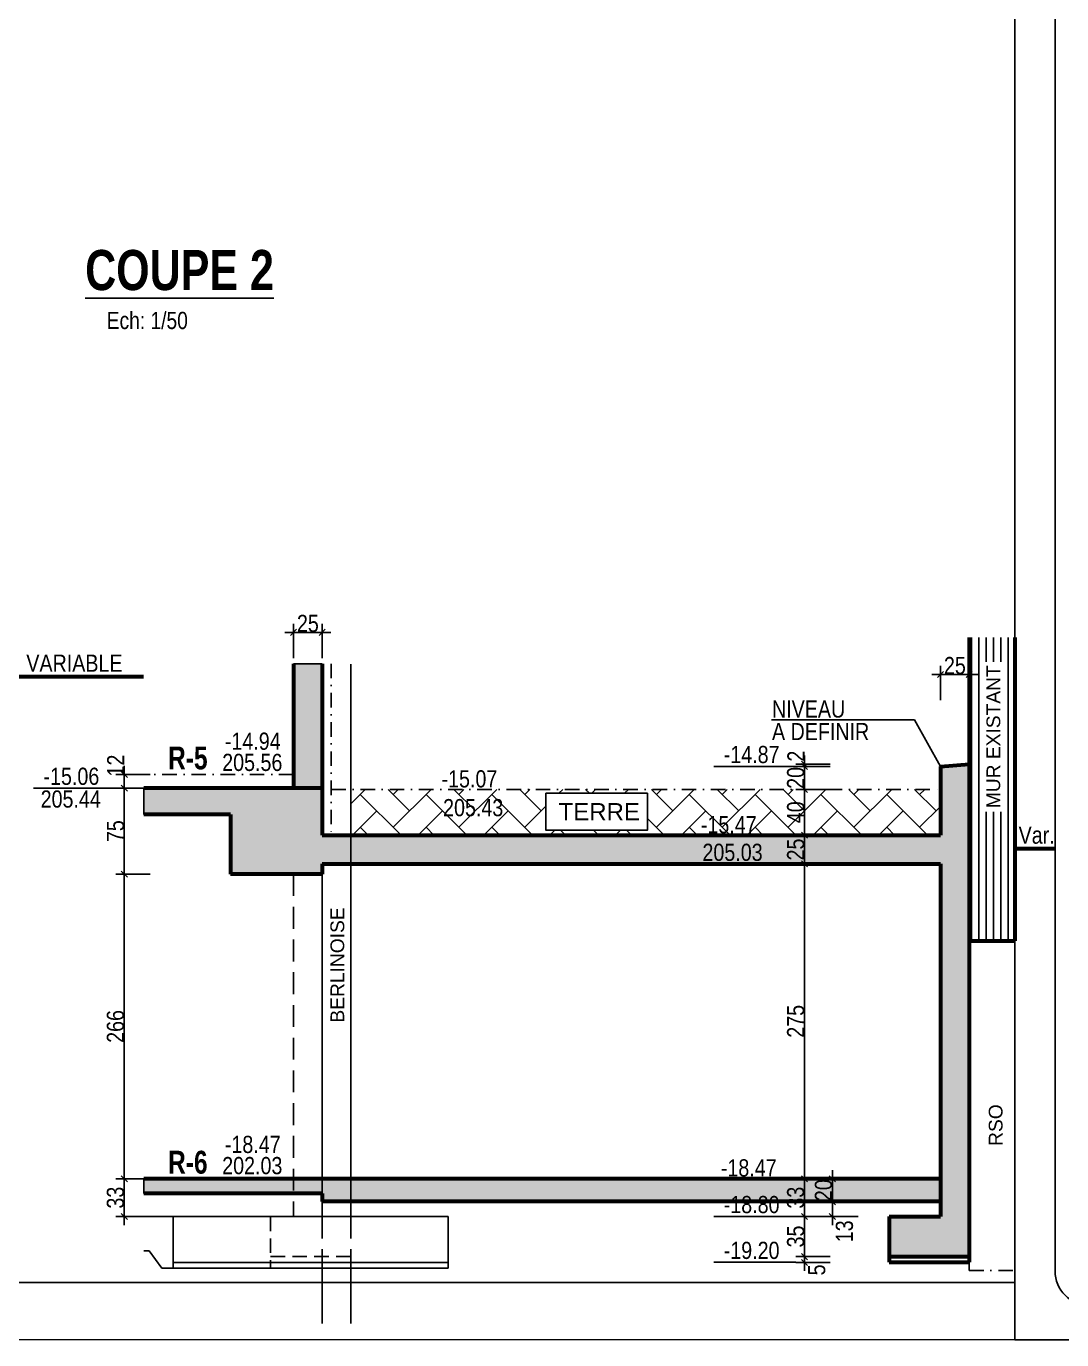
# Model space of a CAD drawing. Header units: millimetres. Extents: x 11663 to 22207, y 4553 to 8762.
# Drawn here: x 20294 to 21198, y 4553 to 5700 of the extents above; entities that cross this region are included whole.
import ezdxf
from ezdxf.enums import TextEntityAlignment as Align

# ---------------------------------------------------------------- set-up
doc = ezdxf.new("R2010")
doc.units = ezdxf.units.MM
doc.linetypes.add('CACHEX2', pattern=[19.05, 12.7, -6.35])
doc.linetypes.add('TIRETPTX2', pattern=[50.8, 25.4, -12.7, 0, -12.7])
for name, color, linetype in [('01-cartouche-cage A', 7, 'Continuous'), ('01_cote_gen', 4, 'Continuous'), ('01_linteaux', 2, 'Continuous'), ('01_poch_BN', 9, 'Continuous'), ('01_poch_murs', 253, 'Continuous'), ('01_texte', 230, 'Continuous'), ('AA_COTES', 2, 'Continuous')]:
    doc.layers.add(name, color=color, linetype=linetype)
doc.layers.add('01_murs_coup', color=5, linetype='Continuous', lineweight=60)
doc.styles.add('ARIAL NA', font='ARIALN.TTF')
doc.styles.add('impact', font='impact.ttf')
doc.styles.add('MATTE_TXT', font='arial.ttf')
doc.styles.add('STYLE2', font='ARIALN.TTF')
doc.styles.add('stylemattecart', font='ARIALN.TTF')
doc.dimstyles.new('JB50', dxfattribs={"dimscale": 0.1, "dimtxt": 150, "dimasz": 15, "dimexe": 0.1, "dimexo": 0.1, "dimgap": 0.09, "dimtad": 1, "dimdec": 1, "dimdsep": 46, "dimtxsty": 'STYLE2', "dimblk1": 'BOND_G', "dimblk2": 'BOND_D', "dimsah": 1, "dimcen": 1.5, "dimdle": 0.01, "dimse1": 1, "dimse2": 1, "dimclrd": 4, "dimclre": 2, "dimclrt": 6, "dimazin": 2, "dimtfac": 2.333333, "dimtdec": 1, "dimtix": 1, "dimtmove": 2, "dimatfit": 3, "dimldrblk": 'BOND_G', "dimfxl": 1, "dimtolj": 1, "dimtzin": 0, "dimarcsym": 0})

# ---------------------------------------------------------------- blocks, each defined once
blk = doc.blocks.new('cartstruc')
at = {"layer": '01-cartouche-cage A', "linetype": 'Continuous'}
for p, q in [((-1050, 1485), (-1050, 0)), ((-1050, 0), (0, 0))]:
    blk.add_line(p, q, dxfattribs=at)
at = {"layer": '01-cartouche-cage A', "color": 7, "linetype": 'Continuous'}
blk.add_line((-1015, 60), (-1015, 1422), dxfattribs=at)
blk.add_arc((-985, 60), 30, 180, 270, dxfattribs=at)
at = {"layer": '01-cartouche-cage A', "color": 7, "style": 'stylemattecart'}
for tag, height, p in [('NOMCLIENT', 30, (-525, 1399.6)), ('ADRESSE1CLIENT', 25, (-525, 1326.7)), ('ADRESSE2CLIENT', 25, (-525, 1283.9)), ('NOMAFFAIRE1', 45, (-525.1, 1189.8)), ('NOMAFFAIRE2', 45, (-525.1, 1110.4)), ('NOMAFFAIRE3', 45, (-525.1, 1031.7)), ('ADRESSE1AFFAIRE', 20, (-525.1, 943.3)), ('ADRESSE2AFFAIRE', 20, (-525.1, 909.2)), ('INDICE-A', 15, (-959.1, 428.4)), ('DATE-A', 15, (-861.9, 428.4)), ('INDICE-B', 15, (-959.1, 400.5)), ('DATE-B', 15, (-861.9, 400.5)), ('INDICE-C', 15, (-959.1, 369.4)), ('DATE-C', 15, (-861.9, 369.4)), ('INDICE-D', 15, (-959.1, 338.3)), ('DATE-D', 15, (-861.9, 338.3)), ('INDICE-E', 15, (-959.1, 307.2)), ('DATE-E', 15, (-861.9, 307.2)), ('INDICE-F', 15, (-959.1, 276.1)), ('DATE-F', 15, (-861.9, 276.1))]:
    blk.add_attdef(tag, text='', height=height, dxfattribs=at).set_placement(p, align=Align.MIDDLE_CENTER)
for tag, height, p in [('NOMARCHI', 15, (-831.1, 803.3)), ('MODEL', 15, (-408.9, 803.3)), ('BETSTRUCTURE', 15, (-831.1, 776.5)), ('MOE', 15, (-408.9, 776.5)), ('BETFLUIDES', 15, (-831.1, 749.5)), ('CSPS', 15, (-408.9, 749.5)), ('ECONOMISTE', 15, (-831.1, 722.7)), ('OPC', 15, (-408.9, 722.7)), ('BDC', 15, (-831.1, 695.9)), ('NOMENTREPRISE', 15, (-408.9, 695.9)), ('NUMBAT', 27, (-249.5, 614.7)), ('PHASE', 35, (-249.5, 537.9)), ('CONT-SOL', 12, (-138.6, 490.2)), ('NOMDESS', 15, (-451.8, 132.3)), ('NOMING', 15, (-451.8, 104.3)), ('ECH', 15, (-451.8, 76.3)), ('NUMAFF', 25, (-196.3, 48.9))]:
    blk.add_attdef(tag, text='', height=height, dxfattribs=at).set_placement(p, align=Align.BOTTOM_LEFT)
at = {"layer": '01-cartouche-cage A', "color": 7, "style": 'stylemattecart', "width": 0.8}
for tag, p in [('TITRTEPLAN1', (-677.3, 664.6)), ('TITRTEPLAN2', (-677.3, 610.2)), ('TITRTEPLAN3', (-677.3, 556)), ('TITRTEPLAN4', (-677.3, 501.4))]:
    blk.add_attdef(tag, text='', height=33, dxfattribs=at).set_placement(p, align=Align.MIDDLE_CENTER)
at = {"layer": '01-cartouche-cage A', "color": 7, "style": 'stylemattecart'}
for tag, p in [('MODIF-A', (-802.6, 428.4)), ('MODIF-B', (-802.6, 400.5)), ('MODIF-C', (-802.6, 369.4)), ('MODIF-D', (-802.6, 338.3)), ('MODIF-E', (-802.6, 307.2)), ('MODIF-F', (-802.6, 276.1))]:
    blk.add_attdef(tag, text='', height=15, dxfattribs=at).set_placement(p, align=Align.MIDDLE_LEFT)
at = {"layer": '01-cartouche-cage A', "color": 255, "style": 'stylemattecart'}
for tag, height, p in [('N°P', 35, (-321, 256)), ('IP', 35, (-210.3, 256)), ('DATEPLAN', 15, (-257.7, 226.8))]:
    blk.add_attdef(tag, text='', height=height, dxfattribs=at).set_placement(p, align=Align.BOTTOM_LEFT)
blk = doc.blocks.new('BOND_G')
at = {"layer": 'AA_COTES', "color": 0}
for p, q in [((0, -5), (0, 15)), ((5, 0), (-5, 0)), ((1.77, 1.77), (-1.77, -1.77))]:
    blk.add_line(p, q, dxfattribs=at)
blk = doc.blocks.new('BOND_D')
at = {"layer": 'AA_COTES', "color": 0}
for p, q in [((5, 0), (-5, 0)), ((-1.77, -1.77), (1.77, 1.77)), ((0, 5), (0, -15))]:
    blk.add_line(p, q, dxfattribs=at)
blk = doc.blocks.new('*D341')
at = {"layer": '01_cote_gen', "color": 4, "lineweight": -2, "transparency": 16777216}
blk.add_line((20973.2, 4627.4), (20973.2, 4659.5), dxfattribs=at)
at = {"layer": 'Defpoints', "color": 0, "transparency": 16777216}
for p in [(20973.2, 4661), (21047, 4661), (21047, 4625.9)]:
    blk.add_point(p, dxfattribs=at)
at = {"layer": '01_cote_gen', "color": 4, "lineweight": -2, "transparency": 16777216, "xscale": 1.5, "yscale": 1.5, "zscale": 1.5}
for name, p, rotation in [('BOND_D', (20973.2, 4661), 90), ('BOND_G', (20973.2, 4625.9), 270)]:
    blk.add_blockref(name, p, dxfattribs=dict(at, rotation=rotation))
at = {"layer": '01_cote_gen', "color": 6, "transparency": 16777216, "insert": (20965.5, 4643.5), "char_height": 15, "attachment_point": 5, "rotation": 90, "style": 'STYLE2'}
blk.add_mtext('\\A1;35', dxfattribs=at)
blk = doc.blocks.new('*D238')
at = {"layer": '01_cote_gen', "color": 4, "lineweight": -2, "transparency": 16777216}
blk.add_line((20379.2, 4695.4), (20379.2, 4958.4), dxfattribs=at)
at = {"layer": 'Defpoints', "color": 0, "transparency": 16777216}
for p in [(20379.2, 4959.9), (20503, 4959.9), (20482.6, 4693.9)]:
    blk.add_point(p, dxfattribs=at)
at = {"layer": '01_cote_gen', "color": 4, "lineweight": -2, "transparency": 16777216, "xscale": 1.5, "yscale": 1.5, "zscale": 1.5}
for name, p, rotation in [('BOND_D', (20379.2, 4959.9), 90), ('BOND_G', (20379.2, 4693.9), 270)]:
    blk.add_blockref(name, p, dxfattribs=dict(at, rotation=rotation))
at = {"layer": '01_cote_gen', "color": 6, "transparency": 16777216, "insert": (20371.5, 4826.9), "char_height": 15, "attachment_point": 5, "rotation": 90, "style": 'STYLE2'}
blk.add_mtext('\\A1;266', dxfattribs=at)
blk = doc.blocks.new('*D237')
at = {"layer": '01_cote_gen', "color": 4, "lineweight": -2, "transparency": 16777216}
blk.add_line((20973.2, 4695.4), (20973.2, 4967.4), dxfattribs=at)
at = {"layer": 'Defpoints', "color": 0, "transparency": 16777216}
for p in [(20973.2, 4968.9), (21061.3, 4968.9), (21061.3, 4693.9)]:
    blk.add_point(p, dxfattribs=at)
at = {"layer": '01_cote_gen', "color": 4, "lineweight": -2, "transparency": 16777216, "xscale": 1.5, "yscale": 1.5, "zscale": 1.5}
for name, p, rotation in [('BOND_D', (20973.2, 4968.9), 90), ('BOND_G', (20973.2, 4693.9), 270)]:
    blk.add_blockref(name, p, dxfattribs=dict(at, rotation=rotation))
at = {"layer": '01_cote_gen', "color": 6, "transparency": 16777216, "insert": (20965.5, 4831.4), "char_height": 15, "attachment_point": 5, "rotation": 90, "style": 'STYLE2'}
blk.add_mtext('\\A1;275', dxfattribs=at)
blk = doc.blocks.new('*D340')
at = {"layer": '01_cote_gen', "color": 4, "lineweight": -2, "transparency": 16777216}
blk.add_line((20973.2, 4662.5), (20973.2, 4692.4), dxfattribs=at)
at = {"layer": 'Defpoints', "color": 0, "transparency": 16777216}
for p in [(20973.2, 4693.9), (20995.7, 4693.9), (21047, 4661)]:
    blk.add_point(p, dxfattribs=at)
at = {"layer": '01_cote_gen', "color": 4, "lineweight": -2, "transparency": 16777216, "xscale": 1.5, "yscale": 1.5, "zscale": 1.5}
for name, p, rotation in [('BOND_D', (20973.2, 4693.9), 90), ('BOND_G', (20973.2, 4661), 270)]:
    blk.add_blockref(name, p, dxfattribs=dict(at, rotation=rotation))
at = {"layer": '01_cote_gen', "color": 6, "transparency": 16777216, "insert": (20965.5, 4677.4), "char_height": 15, "attachment_point": 5, "rotation": 90, "style": 'STYLE2'}
blk.add_mtext('\\A1;33', dxfattribs=at)
blk = doc.blocks.new('*D343')
at = {"layer": '01_cote_gen', "color": 4, "lineweight": -2, "transparency": 16777216}
blk.add_line((20973.2, 4995.4), (20973.2, 5032.4), dxfattribs=at)
at = {"layer": 'Defpoints', "color": 0, "transparency": 16777216}
for p in [(20973.2, 5033.9), (20995.7, 5033.9), (20995.7, 4993.9)]:
    blk.add_point(p, dxfattribs=at)
at = {"layer": '01_cote_gen', "color": 4, "lineweight": -2, "transparency": 16777216, "xscale": 1.5, "yscale": 1.5, "zscale": 1.5}
for name, p, rotation in [('BOND_D', (20973.2, 5033.9), 90), ('BOND_G', (20973.2, 4993.9), 270)]:
    blk.add_blockref(name, p, dxfattribs=dict(at, rotation=rotation))
at = {"layer": '01_cote_gen', "color": 6, "transparency": 16777216, "insert": (20965.5, 5013.9), "char_height": 15, "attachment_point": 5, "rotation": 90, "style": 'STYLE2'}
blk.add_mtext('\\A1;40', dxfattribs=at)
blk = doc.blocks.new('*D342')
at = {"layer": '01_cote_gen', "color": 4, "lineweight": -2, "transparency": 16777216}
blk.add_line((20973.2, 4970.4), (20973.2, 4992.4), dxfattribs=at)
at = {"layer": 'Defpoints', "color": 0, "transparency": 16777216}
for p in [(20973.2, 4993.9), (21014.7, 4993.9), (21014.7, 4968.9)]:
    blk.add_point(p, dxfattribs=at)
at = {"layer": '01_cote_gen', "color": 4, "lineweight": -2, "transparency": 16777216, "xscale": 1.5, "yscale": 1.5, "zscale": 1.5}
for name, p, rotation in [('BOND_D', (20973.2, 4993.9), 90), ('BOND_G', (20973.2, 4968.9), 270)]:
    blk.add_blockref(name, p, dxfattribs=dict(at, rotation=rotation))
at = {"layer": '01_cote_gen', "color": 6, "transparency": 16777216, "insert": (20965.5, 4981.4), "char_height": 15, "attachment_point": 5, "rotation": 90, "style": 'STYLE2'}
blk.add_mtext('\\A1;25', dxfattribs=at)
blk = doc.blocks.new('*D239')
at = {"layer": '01_cote_gen', "color": 4, "lineweight": -2, "transparency": 16777216}
blk.add_line((20379.2, 4961.4), (20379.2, 5033.4), dxfattribs=at)
at = {"layer": 'Defpoints', "color": 0, "transparency": 16777216}
for p in [(20379.2, 5034.9), (20477.6, 5034.9), (20499.9, 4959.9)]:
    blk.add_point(p, dxfattribs=at)
at = {"layer": '01_cote_gen', "color": 4, "lineweight": -2, "transparency": 16777216, "xscale": 1.5, "yscale": 1.5, "zscale": 1.5}
for name, p, rotation in [('BOND_D', (20379.2, 5034.9), 90), ('BOND_G', (20379.2, 4959.9), 270)]:
    blk.add_blockref(name, p, dxfattribs=dict(at, rotation=rotation))
at = {"layer": '01_cote_gen', "color": 6, "transparency": 16777216, "insert": (20371.6, 4997.4), "char_height": 15, "attachment_point": 5, "rotation": 90, "style": 'STYLE2'}
blk.add_mtext('\\A1;75', dxfattribs=at)
blk = doc.blocks.new('*D240')
at = {"layer": '01_cote_gen', "color": 4, "lineweight": -2, "transparency": 16777216}
blk.add_line((20379.2, 5036.4), (20379.2, 5045.4), dxfattribs=at)
at = {"layer": 'Defpoints', "color": 0, "transparency": 16777216}
for p in [(20379.2, 5046.9), (20450.6, 5046.9), (20450.6, 5034.9)]:
    blk.add_point(p, dxfattribs=at)
at = {"layer": '01_cote_gen', "color": 4, "lineweight": -2, "transparency": 16777216, "xscale": 1.5, "yscale": 1.5, "zscale": 1.5}
for name, p, rotation in [('BOND_D', (20379.2, 5046.9), 90), ('BOND_G', (20379.2, 5034.9), 270)]:
    blk.add_blockref(name, p, dxfattribs=dict(at, rotation=rotation))
at = {"layer": '01_cote_gen', "color": 6, "transparency": 16777216, "insert": (20371.7, 5054.7), "char_height": 15, "attachment_point": 5, "rotation": 90, "style": 'STYLE2'}
blk.add_mtext('\\A1;12', dxfattribs=at)
blk = doc.blocks.new('*D344')
at = {"layer": '01_cote_gen', "color": 4, "lineweight": -2, "transparency": 16777216}
blk.add_line((21093.5, 5134.2), (21115.5, 5134.2), dxfattribs=at)
at = {"layer": 'Defpoints', "color": 0, "transparency": 16777216}
for p in [(21117, 5134.2), (21092, 5053.9), (21117, 5055.9)]:
    blk.add_point(p, dxfattribs=at)
at = {"layer": '01_cote_gen', "color": 4, "lineweight": -2, "transparency": 16777216, "xscale": 1.5, "yscale": 1.5, "zscale": 1.5, "rotation": 180}
blk.add_blockref('BOND_G', (21092, 5134.2), dxfattribs=at)
at = {"layer": '01_cote_gen', "color": 4, "lineweight": -2, "transparency": 16777216, "xscale": 1.5, "yscale": 1.5, "zscale": 1.5}
blk.add_blockref('BOND_D', (21117, 5134.2), dxfattribs=at)
at = {"layer": '01_cote_gen', "color": 6, "transparency": 16777216, "insert": (21104.5, 5141.9), "char_height": 15, "attachment_point": 5, "style": 'STYLE2'}
blk.add_mtext('\\A1;25', dxfattribs=at)
blk = doc.blocks.new('*D241')
at = {"layer": '01_cote_gen', "color": 4, "lineweight": -2, "transparency": 16777216}
blk.add_line((20379.2, 4662.4), (20379.2, 4692.4), dxfattribs=at)
at = {"layer": 'Defpoints', "color": 0, "transparency": 16777216}
for p in [(20379.2, 4693.9), (20494.5, 4693.9), (20474, 4660.9)]:
    blk.add_point(p, dxfattribs=at)
at = {"layer": '01_cote_gen', "color": 4, "lineweight": -2, "transparency": 16777216, "xscale": 1.5, "yscale": 1.5, "zscale": 1.5}
for name, p, rotation in [('BOND_D', (20379.2, 4693.9), 90), ('BOND_G', (20379.2, 4660.9), 270)]:
    blk.add_blockref(name, p, dxfattribs=dict(at, rotation=rotation))
at = {"layer": '01_cote_gen', "color": 6, "transparency": 16777216, "insert": (20371.5, 4677.4), "char_height": 15, "attachment_point": 5, "rotation": 90, "style": 'STYLE2'}
blk.add_mtext('\\A1;33', dxfattribs=at)
blk = doc.blocks.new('*D346')
at = {"layer": '01_cote_gen', "color": 4, "lineweight": -2, "transparency": 16777216}
blk.add_line((20997.5, 4675.4), (20997.5, 4692.4), dxfattribs=at)
at = {"layer": 'Defpoints', "color": 0, "transparency": 16777216}
for p in [(20997.5, 4693.9), (21013, 4693.9), (21009.3, 4673.9)]:
    blk.add_point(p, dxfattribs=at)
at = {"layer": '01_cote_gen', "color": 4, "lineweight": -2, "transparency": 16777216, "xscale": 1.5, "yscale": 1.5, "zscale": 1.5}
for name, p, rotation in [('BOND_D', (20997.5, 4693.9), 90), ('BOND_G', (20997.5, 4673.9), 270)]:
    blk.add_blockref(name, p, dxfattribs=dict(at, rotation=rotation))
at = {"layer": '01_cote_gen', "color": 6, "transparency": 16777216, "insert": (20989.8, 4683.9), "char_height": 15, "attachment_point": 5, "rotation": 90, "style": 'STYLE2'}
blk.add_mtext('\\A1;20', dxfattribs=at)
blk = doc.blocks.new('*D345')
at = {"layer": '01_cote_gen', "color": 4, "lineweight": -2, "transparency": 16777216}
blk.add_line((20997.5, 4662.5), (20997.5, 4672.4), dxfattribs=at)
at = {"layer": 'Defpoints', "color": 0, "transparency": 16777216}
for p in [(20997.5, 4673.9), (21047, 4673.9), (21047, 4661)]:
    blk.add_point(p, dxfattribs=at)
at = {"layer": '01_cote_gen', "color": 4, "lineweight": -2, "transparency": 16777216, "xscale": 1.5, "yscale": 1.5, "zscale": 1.5}
for name, p, rotation in [('BOND_D', (20997.5, 4673.9), 90), ('BOND_G', (20997.5, 4661), 270)]:
    blk.add_blockref(name, p, dxfattribs=dict(at, rotation=rotation))
at = {"layer": '01_cote_gen', "color": 6, "transparency": 16777216, "insert": (21008.1, 4648), "char_height": 15, "attachment_point": 5, "rotation": 90, "style": 'STYLE2'}
blk.add_mtext('\\A1;13', dxfattribs=at)
blk = doc.blocks.new('*D347')
at = {"layer": '01_cote_gen', "color": 4, "lineweight": -2, "transparency": 16777216}
blk.add_line((20973.2, 4622.4), (20973.2, 4624.4), dxfattribs=at)
at = {"layer": 'Defpoints', "color": 0, "transparency": 16777216}
for p in [(20973.2, 4625.9), (21047, 4625.9), (21047, 4620.9)]:
    blk.add_point(p, dxfattribs=at)
at = {"layer": '01_cote_gen', "color": 4, "lineweight": -2, "transparency": 16777216, "xscale": 1.5, "yscale": 1.5, "zscale": 1.5}
for name, p, rotation in [('BOND_D', (20973.2, 4625.9), 90), ('BOND_G', (20973.2, 4620.9), 270)]:
    blk.add_blockref(name, p, dxfattribs=dict(at, rotation=rotation))
at = {"layer": '01_cote_gen', "color": 6, "transparency": 16777216, "insert": (20983.9, 4614.3), "char_height": 15, "attachment_point": 5, "rotation": 90, "style": 'STYLE2'}
blk.add_mtext('\\A1;5', dxfattribs=at)
blk = doc.blocks.new('*D348')
at = {"layer": '01_cote_gen', "color": 4, "lineweight": -2, "transparency": 16777216}
blk.add_line((20528.5, 5171), (20550.5, 5171), dxfattribs=at)
at = {"layer": 'Defpoints', "color": 0, "transparency": 16777216}
for p in [(20552, 5171), (20527, 5143.6), (20552, 5143.6)]:
    blk.add_point(p, dxfattribs=at)
at = {"layer": '01_cote_gen', "color": 4, "lineweight": -2, "transparency": 16777216, "xscale": 1.5, "yscale": 1.5, "zscale": 1.5, "rotation": 180}
blk.add_blockref('BOND_G', (20527, 5171), dxfattribs=at)
at = {"layer": '01_cote_gen', "color": 4, "lineweight": -2, "transparency": 16777216, "xscale": 1.5, "yscale": 1.5, "zscale": 1.5}
blk.add_blockref('BOND_D', (20552, 5171), dxfattribs=at)
at = {"layer": '01_cote_gen', "color": 6, "transparency": 16777216, "insert": (20539.5, 5178.7), "char_height": 15, "attachment_point": 5, "style": 'STYLE2'}
blk.add_mtext('\\A1;25', dxfattribs=at)
blk = doc.blocks.new('*D601')
at = {"layer": '01_poch_murs', "color": 4, "lineweight": -2, "transparency": 16777216}
blk.add_line((20973.2, 5035.4), (20973.2, 5052.4), dxfattribs=at)
at = {"layer": 'Defpoints', "color": 0, "transparency": 16777216}
for p in [(20973.2, 5053.9), (21092, 5053.9, 10), (21092, 5033.9, 10)]:
    blk.add_point(p, dxfattribs=at)
at = {"layer": '01_poch_murs', "color": 4, "lineweight": -2, "transparency": 16777216, "xscale": 1.5, "yscale": 1.5, "zscale": 1.5}
for name, p, rotation in [('BOND_D', (20973.2, 5053.9), 90), ('BOND_G', (20973.2, 5033.9), 270)]:
    blk.add_blockref(name, p, dxfattribs=dict(at, rotation=rotation))
at = {"layer": '01_poch_murs', "color": 6, "transparency": 16777216, "insert": (20965.5, 5043.9), "char_height": 15, "attachment_point": 5, "rotation": 90, "style": 'STYLE2'}
blk.add_mtext('\\A1;20', dxfattribs=at)
blk = doc.blocks.new('*D602')
at = {"layer": '01_poch_murs', "color": 4, "lineweight": -2, "transparency": 16777216}
for p, q in [((20973.2, 5057.4), (20973.2, 5058.9)), ((20973.2, 5055.9), (20973.2, 5053.9)), ((20973.2, 5052.4), (20973.2, 5050.9))]:
    blk.add_line(p, q, dxfattribs=at)
at = {"layer": 'Defpoints', "color": 0, "transparency": 16777216}
for p in [(20973.2, 5053.9), (21092, 5053.9, 10), (21117, 5055.9, 10)]:
    blk.add_point(p, dxfattribs=at)
at = {"layer": '01_poch_murs', "color": 4, "lineweight": -2, "transparency": 16777216, "xscale": 1.5, "yscale": 1.5, "zscale": 1.5}
for name, p, rotation in [('BOND_G', (20973.2, 5055.9), 270), ('BOND_D', (20973.2, 5053.9), 90)]:
    blk.add_blockref(name, p, dxfattribs=dict(at, rotation=rotation))
at = {"layer": '01_poch_murs', "color": 6, "transparency": 16777216, "insert": (20965.7, 5062.9), "char_height": 15, "attachment_point": 5, "rotation": 90, "style": 'STYLE2'}
blk.add_mtext('\\A1;2', dxfattribs=at)

msp = doc.modelspace()

# ---------------------------------------------------------------- hatches: boundary and pattern name
at = {"layer": '01_poch_BN'}
h = msp.add_hatch(color=256, dxfattribs=at)
h.dxf.hatch_style = 1
h.paths.add_polyline_path([(21116.96, 5050.89), (21091.96, 5048.89), (21091.96, 4993.89), (20551.96, 4993.89), (20551.96, 5034.89), (20396.1, 5034.89), (20396.1, 5011.89), (20471.96, 5011.89), (20471.96, 4959.89), (20526.96, 4959.89), (20551.96, 4959.89), (20551.96, 4968.89), (21091.96, 4968.89), (21091.96, 4660.95), (21046.96, 4660.95), (21046.96, 4625.95), (21116.96, 4625.95)])
h.paths.add_polyline_path([(20551.96, 5143.58), (20526.96, 5143.58), (20526.96, 5034.89), (20551.96, 5034.89)])
h.paths.add_polyline_path([(21091.96, 4693.92), (20396.1, 4693.92), (20396.1, 4680.92), (20551.96, 4680.92), (20551.96, 4673.92), (21091.96, 4673.92)], flags=17)
h = msp.add_hatch(color=256, dxfattribs=at)
h.dxf.hatch_style = 1
h.paths.add_polyline_path([(20551.96, 5143.58), (20526.96, 5143.58), (20526.96, 5034.89), (20551.96, 5034.89)])
h = msp.add_hatch(color=256, dxfattribs=at)
h.dxf.hatch_style = 1
h.paths.add_polyline_path([(21116.96, 5050.89), (21116.96, 5055.89), (21091.96, 5053.89), (21091.96, 5048.89), (21091.96, 4993.89), (20551.96, 4993.89), (20551.96, 5034.89), (20396.1, 5034.89), (20396.1, 5011.89), (20471.96, 5011.89), (20471.96, 4959.89), (20526.96, 4959.89), (20551.96, 4959.89), (20551.96, 4968.89), (21091.96, 4968.89), (21091.96, 4660.95), (21046.96, 4660.95), (21046.96, 4625.95), (21116.96, 4625.95)])
h.paths.add_polyline_path([(21091.96, 4693.92), (20396.1, 4693.92), (20396.1, 4680.92), (20551.96, 4680.92), (20551.96, 4673.92), (21091.96, 4673.92)], flags=17)
h.paths.add_polyline_path([(20421.96, 4660.92), (20421.96, 4620.92)])
at = {"layer": '01_poch_murs'}
h = msp.add_hatch(dxfattribs=at)
h.set_pattern_fill('ANSI31', color=256, scale=2, angle=45)
h.set_pattern_definition([(90, (-1124.921, 3421.723), (-6.35, 1e-15), [])])
h.paths.add_polyline_path([(21156.96, 5166.58), (21116.96, 5166.58), (21116.96, 4901.71), (21156.96, 4901.71)])
h.paths.add_polyline_path([(21147.39, 5014.36), (21147.39, 5145.36), (21128.78, 5145.36), (21128.78, 5014.36)], flags=16)
h = msp.add_hatch(dxfattribs=at)
h.set_pattern_fill('AR-HBONE', color=256, scale=0.2)
h.set_pattern_definition([(45, (8716.883, 5747.903), (3e-15, 28.73682), [60.96, -20.32]), (135, (8731.251, 5762.271), (3e-15, 28.73682), [60.96, -20.32])])
h.paths.add_polyline_path([(21091.96, 5033.89), (20576.96, 5033.89), (20576.96, 4993.89), (21091.96, 4993.89)])
h.paths.add_polyline_path([(20836.01, 4998.21), (20747.42, 4998.21), (20747.42, 5030.5), (20836.01, 5030.5)], flags=16)
h.paths.add_polyline_path([(20981.08, 5000.91), (20981.08, 5027.53), (20949.85, 5027.53), (20949.85, 5000.91)], flags=24)
h.paths.add_polyline_path([(20653.74, 5006.34), (20725.49, 5006.34), (20725.49, 5029.34), (20653.74, 5029.34)], flags=24)
h.paths.add_polyline_path([(20878.84, 4991.49), (20945.91, 4991.49), (20945.91, 5014.46), (20878.84, 5014.46)], flags=9)
h.paths.add_polyline_path([(20754.71, 5003.15), (20833.23, 5003.15), (20833.23, 5025.65), (20754.71, 5025.65)], flags=8)

# ---------------------------------------------------------------- linework, layer by layer
at = {"layer": '01_linteaux', "linetype": 'TIRETPTX2', "ltscale": 0.5}
for p, q in [((20559.96, 5143.58, 9.99), (20559.96, 4993.89, 9.99)), ((20526.96, 5046.89, 9.99), (20396.1, 5046.89, 9.99)), ((20559.96, 5033.89, 9.99), (21091.96, 5033.89, 9.99)), ((21156.96, 4901.71, 11.07), (21156.96, 4613.82)), ((21116.96, 4620.95, 9.99), (21116.96, 4613.82, -1.08)), ((21116.96, 4613.78, 0), (21156.96, 4613.78, 0))]:
    msp.add_line(p, q, dxfattribs=at)
at = {"layer": '01_linteaux'}
for p, q in [((20576.96, 5143.2, 9.99), (20576.96, 4660.92, 9.99)), ((20551.96, 4959.89, 9.99), (20551.96, 4680.92, 9.99)), ((20551.96, 4673.92, 9.99), (20551.96, 4660.92, 9.99)), ((20421.96, 4660.92, 9.99), (20396.1, 4660.92, 9.99)), ((20421.96, 4660.92, 9.99), (20661.96, 4660.92, 9.99)), ((20421.96, 4660.92, 9.99), (20421.96, 4615.92, 9.99)), ((20661.96, 4660.92, 9.99), (20661.96, 4615.92, 9.99)), ((20400.99, 4630.92, 9.99), (20396.1, 4630.92, 9.99)), ((20411.96, 4615.92, 9.99), (20400.99, 4630.92, 9.99)), ((20411.96, 4615.92, 9.99), (20421.96, 4615.92, 9.99)), ((20421.96, 4620.92, 9.99), (20661.96, 4620.92, 9.99)), ((20421.96, 4615.92, 9.99), (20661.96, 4615.92, 9.99)), ((20551.96, 4615.92, 9.99), (20551.96, 4567.46, 9.99)), ((20576.96, 4615.92, 9.99), (20576.96, 4567.51, 9.99))]:
    msp.add_line(p, q, dxfattribs=at)
at = {"layer": '01_linteaux', "linetype": 'CACHEX2', "ltscale": 1.5}
for p, q in [((20526.96, 4959.89, 9.99), (20526.96, 4660.92, 9.99)), ((20551.96, 4660.92, 9.99), (20551.96, 4615.92, 9.99)), ((20576.96, 4660.92, 9.99), (20576.96, 4615.92, 9.99))]:
    msp.add_line(p, q, dxfattribs=at)
at = {"layer": '01_linteaux', "linetype": 'CACHEX2'}
for p, q in [((20506.96, 4660.92, 9.99), (20506.96, 4615.92, 9.99)), ((20506.96, 4625.92, 9.99), (20576.96, 4625.92, 9.99))]:
    msp.add_line(p, q, dxfattribs=at)
at = {"layer": '01_murs_coup'}
for p, q in [((21116.96, 5166.58, 11.07), (21116.96, 4901.71, 11.07)), ((21156.96, 5166.58, 11.07), (21156.96, 4901.71, 11.07)), ((20526.96, 5143.58, 9.99), (20526.96, 5034.89, 9.99)), ((20551.96, 5143.58, 9.99), (20551.96, 4993.89, 9.99)), ((20283.15, 5132.43, 9.99), (20396.04, 5132.43, 9.99)), ((21091.96, 5053.89, 9.99), (21116.96, 5055.89, 9.99)), ((21091.96, 5053.89, 9.99), (21091.96, 4993.89, 9.99)), ((21116.96, 5055.89, 9.99), (21116.96, 4620.95, 9.99)), ((20551.96, 5034.89, 9.99), (20396.1, 5034.89, 9.99)), ((20471.96, 5011.89, 9.99), (20396.1, 5011.89, 9.99)), ((20471.96, 5011.89, 9.99), (20471.96, 4959.89, 9.99)), ((20551.96, 4993.89, 9.99), (21091.96, 4993.89, 9.99)), ((21156.96, 4982.29, 11.07), (21191.96, 4982.29)), ((20551.96, 4968.89, 9.99), (20551.96, 4959.89, 9.99)), ((20551.96, 4968.89, 9.99), (21091.96, 4968.89, 9.99)), ((21091.96, 4968.89, 9.99), (21091.96, 4660.95, 9.99)), ((20526.96, 4959.89, 9.99), (20471.96, 4959.89, 9.99)), ((20551.96, 4959.89, 9.99), (20526.96, 4959.89, 9.99)), ((21116.96, 4901.71, 11.07), (21156.96, 4901.71, 11.07)), ((21091.96, 4693.92, 9.99), (20396.1, 4693.92, 9.99)), ((20551.96, 4680.92, 9.99), (20396.1, 4680.92, 9.99)), ((20551.96, 4680.92, 9.99), (20551.96, 4673.92, 9.99)), ((21091.96, 4673.92, 9.99), (20551.96, 4673.92, 9.99)), ((21046.96, 4660.95, 9.99), (21091.96, 4660.95, 9.99)), ((21046.96, 4660.95, 9.99), (21046.96, 4620.95, 9.99)), ((21046.96, 4625.95, 9.99), (21116.96, 4625.95, 9.99)), ((21046.96, 4620.95, 9.99), (21116.96, 4620.95, 9.99))]:
    msp.add_line(p, q, dxfattribs=at)
at = {"layer": '01_murs_coup', "linetype": 'Continuous', "lineweight": 5}
msp.add_line((21156.96, 4553.36), (11662.74, 4553.36), dxfattribs=at)
at = {"layer": '01_murs_coup', "const_width": 3}
for points, elevation in [([(20283.15, 5132.43), (20396.04, 5132.43)], 9.99), ([(21156.96, 4982.29), (21191.96, 4982.29)], 11.07)]:
    msp.add_lwpolyline(points, dxfattribs=dict(at, elevation=elevation))
at = {"layer": '01_poch_BN'}
for p, q in [((20526.96, 5143.58, 9.99), (20551.96, 5143.58, 9.99)), ((20396.1, 5034.89, 9.99), (20396.1, 5011.89, 9.99)), ((20396.1, 4693.92, 9.99), (20396.1, 4680.92, 9.99))]:
    msp.add_line(p, q, dxfattribs=at)
at = {"layer": '01_poch_murs'}
for p, q in [((20526.96, 5143.58, 9.99), (20551.96, 5143.58, 9.99)), ((20396.1, 5011.89, 9.99), (20396.1, 5034.89, 9.99)), ((20396.1, 4693.92, 9.99), (20396.1, 4680.92, 9.99)), ((21046.96, 4660.95, 9.99), (21046.96, 4620.95, 9.99))]:
    msp.add_line(p, q, dxfattribs=at)
at = {"layer": '01_texte'}
for p, q in [((21156.96, 5693.82), (21156.96, 5733.82)), ((21156.96, 5653.82), (21156.96, 5693.82)), ((21156.96, 5613.82), (21156.96, 5653.82)), ((21156.96, 5573.82), (21156.96, 5613.82)), ((21156.96, 5533.82), (21156.96, 5573.82)), ((21156.96, 5493.82), (21156.96, 5533.82)), ((21156.96, 5453.82), (21156.96, 5493.82)), ((21156.96, 5413.82), (21156.96, 5453.82)), ((21156.96, 5373.82), (21156.96, 5413.82)), ((21156.96, 5333.82), (21156.96, 5373.82)), ((21156.96, 5293.82), (21156.96, 5333.82)), ((21156.96, 5253.82), (21156.96, 5293.82)), ((21156.96, 5213.82), (21156.96, 5253.82)), ((21156.96, 5173.82), (21156.96, 5213.82)), ((21156.96, 5133.82), (21156.96, 5173.82)), ((21156.96, 5093.82), (21156.96, 5133.82)), ((21069.21, 5094.56, 9.99), (20944.32, 5094.56, 9.99)), ((21091.96, 5053.89, 9.99), (21069.21, 5094.56, 9.99)), ((21156.96, 5053.82), (21156.96, 5093.82)), ((20965.72, 5053.89), (20893.87, 5053.89)), ((21156.96, 5013.82), (21156.96, 5053.82)), ((20371.69, 5034.89, 9.99), (20299.85, 5034.89, 9.99)), ((21156.96, 4973.82), (21156.96, 5013.82)), ((21156.96, 4933.82), (21156.96, 4973.82)), ((21156.96, 4893.82), (21156.96, 4933.82)), ((21156.96, 4853.82), (21156.96, 4893.82)), ((21156.96, 4813.82), (21156.96, 4853.82)), ((21156.96, 4613.82), (21156.96, 4813.82)), ((20965.72, 4660.95, 9.99), (20893.87, 4660.95, 9.99)), ((20965.72, 4620.95, 9.99), (20893.87, 4620.95, 9.99)), ((21156.96, 4603.36), (11712.74, 4603.36))]:
    msp.add_line(p, q, dxfattribs=at)
at = {"layer": '01_texte', "elevation": 9.99}
msp.add_lwpolyline([(20747.42, 5030.5), (20836.01, 5030.5), (20836.01, 4998.21), (20747.42, 4998.21)], close=True, dxfattribs=at)

# ---------------------------------------------------------------- block references
at = {"layer": '01_murs_coup', "linetype": 'Continuous', "lineweight": 5}
msp.add_blockref('cartstruc', (22206.96, 4553.36), dxfattribs=at)

# ---------------------------------------------------------------- texts
at = {"layer": '01_texte', "style": 'impact'}
msp.add_text('%%UCOUPE 2', height=35, dxfattribs=at).set_placement((20427.41, 5459.33, 9.99), align=Align.BOTTOM_CENTER)
at = {"layer": '01_texte', "style": 'MATTE_TXT', "width": 0.8}
msp.add_text('Ech: 1/50', height=15, dxfattribs=at).set_placement((20399.27, 5431.31, 9.99), align=Align.BOTTOM_CENTER)
at = {"layer": '01_texte'}
for s, height, style, p in [('VARIABLE', 15, 'ARIAL NA', (20293.63, 5136.58, 9.99)), ('NIVEAU', 15, 'ARIAL NA', (20944.77, 5096.57, 9.99)), ('-14.94', 15, 'ARIAL NA', (20467, 5068.46, 9.99)), ('A DEFINIR', 15, 'ARIAL NA', (20944.77, 5076.88, 9.99)), ('R-5', 20, 'impact', (20417.36, 5051.32, 9.99)), ('-14.87', 15, 'ARIAL NA', (20902.64, 5056.84)), ('205.56', 15, 'ARIAL NA', (20464.68, 5049.95, 9.99)), ('-15.06', 15, 'ARIAL NA', (20308.62, 5037.84, 9.99)), ('-15.07', 15, 'ARIAL NA', (20656.19, 5035.57, 9.99)), ('205.44', 15, 'ARIAL NA', (20306.13, 5017.97, 9.99)), ('205.43', 15, 'ARIAL NA', (20657.57, 5010.44, 9.99)), ('TERRE', 15, 'MATTE_TXT', (20758.46, 5006.9, 9.99)), ('-15.47', 15, 'ARIAL NA', (20882.67, 4995.57, 9.99)), ('Var.', 15, 'ARIAL NA', (21160.16, 4986.44, 11.07)), ('205.03', 15, 'ARIAL NA', (20884.05, 4971.44, 9.99)), ('-18.47', 15, 'ARIAL NA', (20467, 4716.41, 9.99)), ('R-6', 20, 'impact', (20417.36, 4698.35, 9.99)), ('202.03', 15, 'ARIAL NA', (20464.68, 4697.91, 9.99)), ('-18.47', 15, 'ARIAL NA', (20900.12, 4695.93, 9.99)), ('-18.80', 15, 'ARIAL NA', (20902.64, 4663.9, 9.99)), ('-19.20', 15, 'ARIAL NA', (20902.64, 4623.89, 9.99))]:
    msp.add_text(s, height=height, dxfattribs=dict(at, style=style)).set_placement(p)
at = {"layer": '01_texte', "style": 'MATTE_TXT'}
for s, p in [('MUR EXISTANT', (21144.08, 5017.46, 11.07)), ('BERLINOISE', (20571.22, 4830.26, 9.99)), ('RSO', (21146.08, 4722.61, 9.99))]:
    msp.add_text(s, height=12, rotation=90, dxfattribs=at).set_placement(p)

# ---------------------------------------------------------------- dimensions: what is measured, and where the dimension line sits
at = {"layer": '01_cote_gen'}
for base, p1, p2, picture, middle in [((20551.96, 5170.99, 9.99), (20526.96, 5143.58, 9.99), (20551.96, 5143.58, 9.99), '*D348', (20539.46, 5178.66, 9.99)), ((21116.96, 5134.23, 9.99), (21091.96, 5053.89, 9.99), (21116.96, 5055.89, 9.99), '*D344', (21104.46, 5141.89, 9.99))]:
    dim = msp.add_linear_dim(base=base, p1=p1, p2=p2, dimstyle='JB50', dxfattribs=at)
    dim.commit()
    dim.dimension.update_dxf_attribs({"geometry": picture, "text_midpoint": middle})
for base, p1, p2, picture, middle in [((20379.19, 5046.89, 9.99), (20450.57, 5034.89, 9.99), (20450.57, 5046.89, 9.99), '*D240', (20371.65, 5054.67, 9.99)), ((20997.48, 4673.92, 9.99), (21046.96, 4660.95, 9.99), (21046.96, 4673.92, 9.99), '*D345', (21008.14, 4648.03, 9.99)), ((20973.22, 4625.95, 9.99), (21046.96, 4620.95, 9.99), (21046.96, 4625.95, 9.99), '*D347', (20983.94, 4614.3, 9.99))]:
    dim = msp.add_linear_dim(base=base, p1=p1, p2=p2, angle=90, dimstyle='JB50', dxfattribs=at)
    dim.commit()
    dim.dimension.update_dxf_attribs({"geometry": picture, "text_midpoint": middle, "dimtype": 160})
for base, p1, p2, picture, middle in [((20379.19, 5034.89, 9.99), (20499.94, 4959.89, 9.99), (20477.64, 5034.89, 9.99), '*D239', (20371.56, 4997.39, 9.99)), ((20973.22, 5033.89, 9.99), (20995.72, 4993.89, 9.99), (20995.72, 5033.89, 9.99), '*D343', (20965.55, 5013.89, 9.99)), ((20973.22, 4993.89, 9.99), (21014.69, 4968.89, 9.99), (21014.69, 4993.89, 9.99), '*D342', (20965.55, 4981.39, 9.99)), ((20379.19, 4959.89, 9.99), (20482.56, 4693.92, 9.99), (20503.02, 4959.89, 9.99), '*D238', (20371.53, 4826.91, 9.99)), ((20973.22, 4968.89, 9.99), (21061.35, 4693.92, 9.99), (21061.35, 4968.89, 9.99), '*D237', (20965.55, 4831.41, 9.99)), ((20379.19, 4693.92, 9.99), (20474.04, 4660.92, 9.99), (20494.51, 4693.92, 9.99), '*D241', (20371.53, 4677.42, 9.99)), ((20973.22, 4693.92, 9.99), (21046.96, 4660.95, 9.99), (20995.72, 4693.92, 9.99), '*D340', (20965.55, 4677.44, 9.99)), ((20997.48, 4693.92, 9.99), (21009.26, 4673.92, 9.99), (21012.97, 4693.92, 9.99), '*D346', (20989.81, 4683.92, 9.99)), ((20973.22, 4660.95, 9.99), (21046.96, 4625.95, 9.99), (21046.96, 4660.95, 9.99), '*D341', (20965.55, 4643.45, 9.99))]:
    dim = msp.add_linear_dim(base=base, p1=p1, p2=p2, angle=90, dimstyle='JB50', dxfattribs=at)
    dim.commit()
    dim.dimension.update_dxf_attribs({"geometry": picture, "text_midpoint": middle})
at = {"layer": '01_poch_murs'}
dim = msp.add_linear_dim(base=(20973.22, 5053.89), p1=(21091.96, 5033.89, 9.99), p2=(21091.96, 5053.89, 9.99), angle=90, dimstyle='JB50', dxfattribs=at)
dim.commit()
dim.dimension.update_dxf_attribs({"geometry": '*D601', "text_midpoint": (20965.55, 5043.89)})
dim = msp.add_linear_dim(base=(20973.22, 5053.89), p1=(21116.96, 5055.89, 9.99), p2=(21091.96, 5053.89, 9.99), angle=90, dimstyle='JB50', dxfattribs=at)
dim.commit()
dim.dimension.update_dxf_attribs({"geometry": '*D602', "text_midpoint": (20965.68, 5062.94), "dimtype": 160})

doc.saveas('drawing.dxf')
